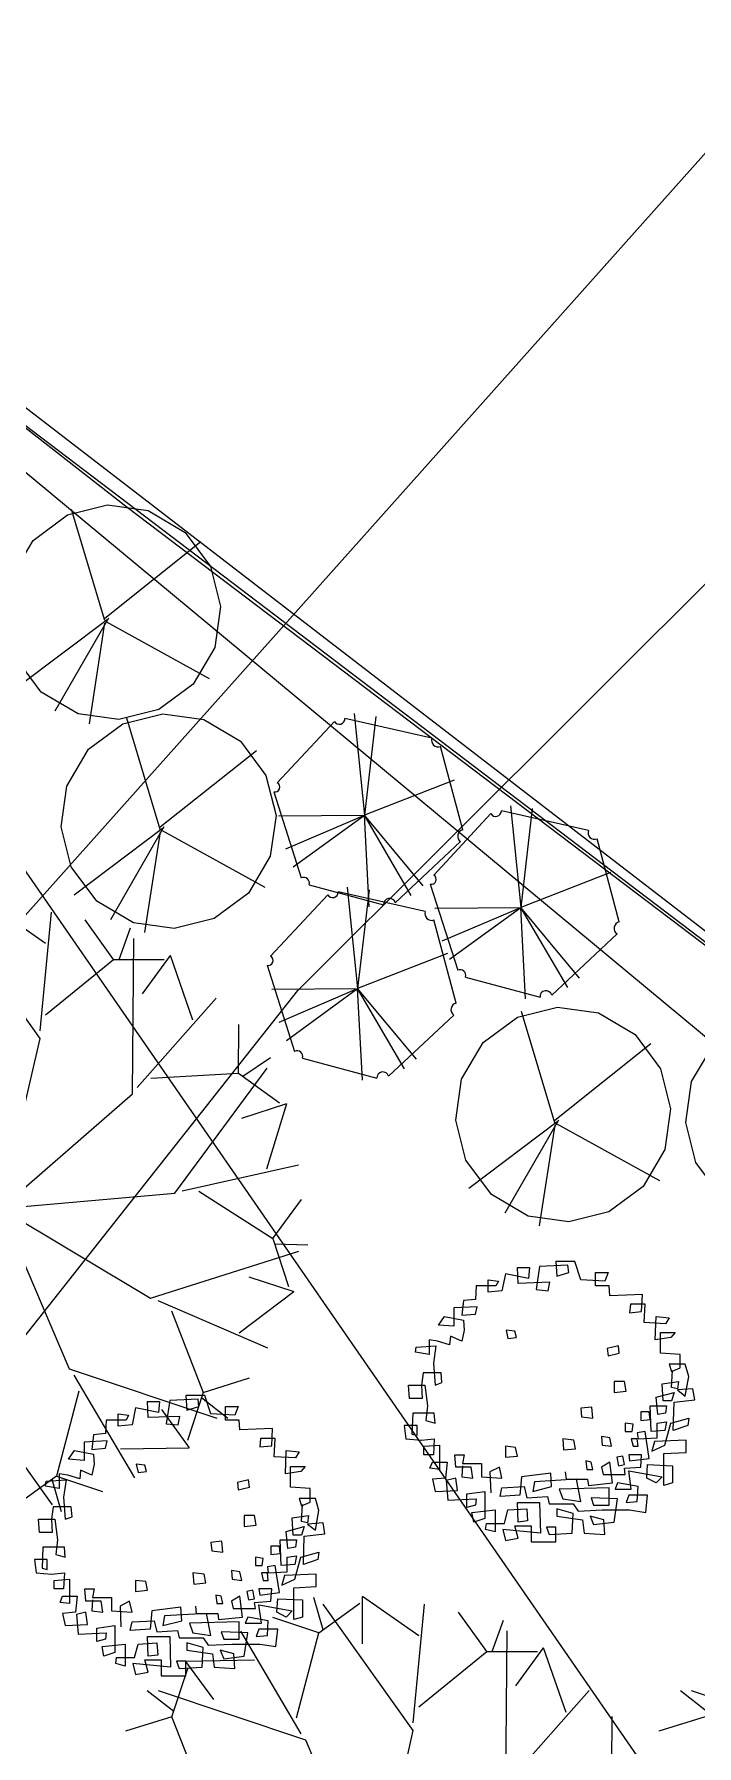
# Model space of a CAD drawing. Header units: millimetres. Extents: x 14950 to 15746, y 1103 to 1809.
# Drawn here: x 15428.98 to 15430.93, y 1488.06 to 1493.11 of the extents above; entities that cross this region are included whole.
import ezdxf
from ezdxf.xclip import XClip

# ---------------------------------------------------------------- set-up
doc = ezdxf.new("R2010")
doc.units = ezdxf.units.MM
doc.header["$LTSCALE"] = 10
doc.header["$MEASUREMENT"] = 0
doc.header["$XCLIPFRAME"] = 2
doc.layers.add('TZ-BASE', color=253, linetype='Continuous')

# ---------------------------------------------------------------- blocks, each defined once
blk = doc.blocks.new('JD-DGHCDGH7DFXH')
at = {"layer": 'TZ-BASE', "ltscale": 10}
for p, q in [((368.6344, 32.4021), (397.5454, 10.427)), ((385.3181, 19.8377), (397.5265, 10.4338))]:
    blk.add_line(p, q, dxfattribs=at)
at = {"layer": 'TZ-BASE'}
for p, q in [((385.3181, 19.8377), (391.9189, 14.6908)), ((387.1494, 8.4765, 39.1338), (396.8851, 19.3921, 39.1338)), ((388.9297, 17.0243), (424.2917, -12.3251)), ((390.1718, 15.7075), (401.8806, -1.233)), ((392.4219, 13.2633, 37), (394.7537, 15.5911, 37)), ((391.8522, 14.356), (391.7541, 14.6844)), ((391.9189, 14.6908), (400.0535, 8.5246)), ((391.8525, 14.3635), (392.1361, 14.5896)), ((391.8594, 14.3583), (391.598, 14.1618)), ((391.8631, 14.3633), (391.705, 14.0889)), ((391.8519, 14.3485), (391.8062, 14.0513)), ((391.8557, 14.3534), (392.1608, 14.1853)), ((392.016, 13.7392), (391.9178, 14.0677)), ((392.5306, 14.0583), (392.3617, 13.877)), ((392.8183, 14.0089), (392.5613, 14.067)), ((392.5882, 14.0813), (392.6187, 13.7814)), ((392.6527, 14.0731), (392.6187, 13.7814)), ((392.0162, 13.7467), (392.2998, 13.9728)), ((392.9093, 13.7385), (392.8439, 13.9839)), ((392.3515, 13.85), (392.4325, 13.5958)), ((392.884, 13.8845), (392.6187, 13.7814)), ((393.05, 13.8088), (393.0805, 13.5089)), ((393.1145, 13.8006), (393.0805, 13.5089)), ((392.3649, 13.7794), (392.6187, 13.7814)), ((392.3866, 13.6823), (392.6187, 13.7814)), ((392.4085, 13.6283), (392.6187, 13.7814)), ((392.7925, 13.5727), (392.6187, 13.7814)), ((392.7572, 13.5445), (392.6187, 13.7814)), ((392.6331, 13.5111), (392.6187, 13.7814)), ((392.9924, 13.7858), (392.8235, 13.6044)), ((393.2801, 13.7364), (393.0231, 13.7944)), ((392.0231, 13.7416), (391.7617, 13.545)), ((392.0268, 13.7465), (391.8688, 13.4721)), ((392.0157, 13.7317), (391.97, 13.4345)), ((392.0194, 13.7366), (392.3246, 13.5685)), ((392.7101, 13.5223), (392.9028, 13.7031)), ((393.3711, 13.466), (393.3057, 13.7114)), ((393.3458, 13.612), (393.0805, 13.5089)), ((392.5108, 13.5463), (392.3419, 13.3649)), ((392.4556, 13.5755), (392.6756, 13.5166)), ((392.7985, 13.4969), (392.5415, 13.5549)), ((392.5684, 13.5692), (392.5989, 13.2694)), ((392.6329, 13.561), (392.5989, 13.2694)), ((392.8133, 13.5775), (392.8943, 13.3233)), ((391.6778, 13.4024), (391.5117, 13.5183)), ((392.8267, 13.5069), (393.0805, 13.5089)), ((392.8484, 13.4098), (393.0805, 13.5089)), ((392.8703, 13.3558), (393.0805, 13.5089)), ((393.2543, 13.3002), (393.0805, 13.5089)), ((393.219, 13.272), (393.0805, 13.5089)), ((393.0949, 13.2386), (393.0805, 13.5089)), ((391.6614, 13.1219), (391.3948, 13.4953)), ((391.6614, 13.1449), (391.6949, 13.4953)), ((391.8781, 13.3555), (391.7947, 13.4723)), ((391.8945, 13.3555), (391.928, 13.4484)), ((392.8895, 13.2265), (392.824, 13.4719)), ((391.9343, 12.9582), (391.9381, 13.417)), ((393.1719, 13.2497), (393.3646, 13.4305)), ((391.6778, 13.1918), (391.8781, 13.3555)), ((391.8781, 13.3555), (392.0278, 13.3555)), ((391.964, 13.2538), (392.0462, 13.3669)), ((392.1125, 13.1755), (392.0462, 13.3669)), ((392.8642, 13.3724), (392.5989, 13.2694)), ((392.3317, 13.338), (392.4127, 13.0837)), ((392.9174, 13.303), (393.1374, 13.2441)), ((387.6315, 7.1945, 37), (392.4219, 13.2633, 37)), ((392.3451, 13.2673), (392.5989, 13.2694)), ((392.3668, 13.1702), (392.5989, 13.2694)), ((392.3887, 13.1162), (392.5989, 13.2694)), ((392.7727, 13.0606), (392.5989, 13.2694)), ((392.7373, 13.0325), (392.5989, 13.2694)), ((392.6132, 12.999), (392.5989, 13.2694)), ((391.9478, 12.9768), (392.1809, 13.2406)), ((393.181, 12.873), (393.0829, 13.2014)), ((392.247, 13.0198), (392.2481, 13.1633)), ((392.6903, 13.0102), (392.883, 13.191)), ((391.5459, 12.62), (391.6614, 13.1219)), ((393.1813, 12.8805), (393.4649, 13.1066)), ((392.2602, 13.0102), (392.3419, 13.0656)), ((392.4357, 13.0635), (392.6557, 13.0045)), ((391.9887, 13.0051), (392.247, 13.0198)), ((392.0589, 12.6653), (392.3317, 13.0342)), ((392.247, 13.0198), (392.3681, 12.9318)), ((391.5459, 12.62), (391.9343, 12.9582)), ((392.2567, 12.887), (392.3896, 12.9302)), ((392.3308, 12.7364), (392.3896, 12.9302)), ((393.1882, 12.8753), (392.9268, 12.6788)), ((393.1919, 12.8803), (393.0338, 12.6059)), ((393.1808, 12.8655), (393.135, 12.5683)), ((393.1845, 12.8704), (393.4897, 12.7023)), ((392.0808, 12.6724), (392.4244, 12.7488)), ((391.5459, 12.62), (392.0589, 12.6653)), ((392.1305, 12.6713), (392.3481, 12.5314)), ((392.3481, 12.5314), (392.4334, 12.6468)), ((391.5459, 12.62), (391.7475, 12.1461)), ((391.5459, 12.62), (391.9876, 12.3551)), ((391.9876, 12.3551), (392.4251, 12.4933)), ((392.3481, 12.5314), (392.3943, 12.389)), ((392.3531, 12.5158), (392.4518, 12.5126)), ((393.0704, 12.4453), (393.1058, 12.4453)), ((393.0729, 12.3983), (393.0704, 12.4453)), ((393.1058, 12.4453), (393.1033, 12.4127)), ((393.1361, 12.4489), (393.126, 12.3802)), ((393.2196, 12.4525), (393.1361, 12.4489)), ((393.1842, 12.4633), (393.1867, 12.42)), ((393.2398, 12.4633), (393.1842, 12.4633)), ((393.2221, 12.4308), (393.2196, 12.4525)), ((393.2576, 12.4091), (393.2398, 12.4633)), ((392.2779, 12.4182), (392.4108, 12.375)), ((392.949, 12.3911), (392.9464, 12.3513)), ((393.0071, 12.3911), (392.949, 12.3911)), ((392.9844, 12.4091), (393.0147, 12.4055)), ((392.9844, 12.373), (392.9844, 12.4091)), ((393.0147, 12.4055), (393.0071, 12.3911)), ((393.035, 12.4272), (393.0248, 12.3766)), ((393.1033, 12.4127), (393.035, 12.4272)), ((393.1665, 12.4019), (393.0729, 12.3983)), ((393.1614, 12.3766), (393.1665, 12.4019)), ((393.1867, 12.42), (393.2221, 12.4308)), ((393.3284, 12.4055), (393.2576, 12.4091)), ((393.3006, 12.4308), (393.3385, 12.4308)), ((393.3006, 12.3911), (393.3006, 12.4308)), ((393.341, 12.3911), (393.3006, 12.3911)), ((393.3385, 12.4308), (393.3284, 12.4055)), ((393.3436, 12.3621), (393.341, 12.3911)), ((392.0094, 12.348), (392.3323, 12.2079)), ((392.2493, 12.2528), (392.4108, 12.375)), ((392.911, 12.3477), (392.906, 12.3043)), ((392.9464, 12.3513), (392.911, 12.3477)), ((393.0248, 12.3766), (392.9844, 12.373)), ((393.126, 12.3802), (393.1614, 12.3766)), ((393.4397, 12.3658), (393.3436, 12.3621)), ((393.4043, 12.3368), (393.4017, 12.3115)), ((393.4473, 12.3368), (393.4043, 12.3368)), ((393.4371, 12.3151), (393.4397, 12.3658)), ((393.4447, 12.2826), (393.4473, 12.3368)), ((392.049, 12.3179), (392.1428, 12.0768)), ((392.8377, 12.2754), (392.8554, 12.3007)), ((392.8554, 12.3007), (392.911, 12.2898)), ((392.9515, 12.3296), (392.8832, 12.326)), ((392.8832, 12.326), (392.8832, 12.2718)), ((392.906, 12.3043), (392.9464, 12.3079)), ((392.911, 12.2898), (392.9135, 12.2609)), ((392.9464, 12.3079), (392.9515, 12.3296)), ((393.4017, 12.3115), (393.4371, 12.3151)), ((393.508, 12.279), (393.4447, 12.2826)), ((393.4776, 12.232), (393.4801, 12.3007)), ((393.4801, 12.3007), (393.5181, 12.2971)), ((393.5181, 12.2971), (393.508, 12.279)), ((392.8832, 12.2718), (392.8377, 12.2754)), ((392.8731, 12.2429), (392.8705, 12.2176)), ((392.906, 12.2284), (392.8731, 12.2429)), ((392.9135, 12.2609), (392.906, 12.2284)), ((393.0628, 12.2573), (393.0375, 12.2609)), ((393.0375, 12.2609), (393.0425, 12.2356)), ((393.0425, 12.2356), (393.0678, 12.2392)), ((393.0678, 12.2392), (393.0628, 12.2573)), ((393.5231, 12.2392), (393.4776, 12.232)), ((393.4928, 12.2537), (393.5358, 12.2537)), ((393.4928, 12.1923), (393.4928, 12.2537)), ((393.5358, 12.2537), (393.5231, 12.2392)), ((392.7694, 12.1959), (392.7719, 12.2103)), ((392.8098, 12.1886), (392.7694, 12.1959)), ((392.7719, 12.2103), (392.8301, 12.2139)), ((392.8351, 12.2284), (392.8098, 12.232)), ((392.8098, 12.232), (392.8098, 12.1886)), ((392.8301, 12.2139), (392.8225, 12.1633)), ((392.8705, 12.2176), (392.8351, 12.2284)), ((393.3688, 12.2139), (393.336, 12.2067)), ((393.336, 12.2067), (393.3385, 12.185)), ((393.3385, 12.185), (393.3714, 12.1923)), ((393.3714, 12.1923), (393.3688, 12.2139)), ((393.551, 12.1886), (393.4928, 12.1923)), ((393.551, 12.1489), (393.551, 12.1886)), ((391.7475, 12.1461), (392.1827, 12.0007)), ((392.7921, 12.1344), (392.7871, 12.0983)), ((392.8453, 12.1344), (392.7921, 12.1344)), ((392.8225, 12.1633), (392.8275, 12.0983)), ((392.8478, 12.1055), (392.8453, 12.1344)), ((393.5181, 12.1597), (393.5257, 12.138)), ((393.5661, 12.1597), (393.5181, 12.1597)), ((393.5257, 12.138), (393.551, 12.1489)), ((393.5257, 12.091), (393.5282, 12.1416)), ((393.5763, 12.1236), (393.5661, 12.1597)), ((391.4305, 12.1181), (391.697, 11.7447)), ((391.761, 12.1275), (391.9399, 11.8243)), ((392.1428, 12.0768), (392.2797, 12.12)), ((392.7491, 12.0983), (392.7972, 12.0983)), ((392.7517, 12.0585), (392.7491, 12.0983)), ((392.7871, 12.0983), (392.7896, 12.0585)), ((392.7972, 12.0983), (392.8048, 12.0368)), ((392.8275, 12.0983), (392.8478, 12.1055)), ((393.3866, 12.1091), (393.3562, 12.1091)), ((393.3562, 12.1091), (393.3562, 12.0766)), ((393.3916, 12.0802), (393.3866, 12.1091)), ((393.4979, 12.1019), (393.5459, 12.1091)), ((393.5004, 12.0513), (393.4979, 12.1019)), ((393.5434, 12.0874), (393.5257, 12.091)), ((393.5459, 12.1091), (393.5434, 12.0874)), ((393.5889, 12.0874), (393.5434, 12.0838)), ((393.5434, 12.0838), (393.5661, 12.0657)), ((393.5661, 12.0657), (393.5763, 12.1236)), ((393.594, 12.0549), (393.5889, 12.0874)), ((391.7753, 12.0799), (391.7095, 11.8297)), ((391.9429, 12.0312), (391.9328, 11.9806)), ((392.0112, 12.0168), (391.9429, 12.0312)), ((391.9783, 12.0493), (392.0137, 12.0493)), ((391.9808, 12.0023), (391.9783, 12.0493)), ((392.0137, 12.0493), (392.0112, 12.0168)), ((392.0441, 12.0529), (392.034, 11.9842)), ((392.1276, 12.0565), (392.0441, 12.0529)), ((392.0921, 12.0674), (392.0947, 12.024)), ((392.1478, 12.0674), (392.0921, 12.0674)), ((392.0947, 12.024), (392.1301, 12.0349)), ((392.1428, 12.0768), (392.0965, 11.9344)), ((392.1301, 12.0349), (392.1276, 12.0565)), ((392.1377, 12.0612), (392.2157, 12.0007)), ((392.1655, 12.0132), (392.1478, 12.0674)), ((392.2085, 12.0349), (392.2464, 12.0349)), ((392.2085, 11.9951), (392.2085, 12.0349)), ((392.2464, 12.0349), (392.2363, 12.0096)), ((392.7896, 12.0585), (392.7517, 12.0585)), ((392.8048, 12.0368), (392.7997, 11.9935)), ((393.2904, 12.0332), (393.2576, 12.0296)), ((393.293, 12.0007), (393.2904, 12.0332)), ((393.3562, 12.0766), (393.3916, 12.0802)), ((393.4624, 12.0368), (393.5105, 12.0368)), ((393.465, 11.9609), (393.4624, 12.0368)), ((393.4801, 12.0621), (393.5333, 12.0766)), ((393.4852, 12.0115), (393.4801, 12.0621)), ((393.5257, 12.0513), (393.5004, 12.0513)), ((393.5105, 12.0368), (393.508, 12.0151)), ((393.5333, 12.0766), (393.5257, 12.0513)), ((393.5307, 11.9645), (393.5333, 12.0477)), ((393.5333, 12.0477), (393.594, 12.0549)), ((391.8569, 11.9951), (391.8544, 11.9553)), ((391.9151, 11.9951), (391.8569, 11.9951)), ((391.8923, 12.0132), (391.9227, 12.0096)), ((391.8923, 11.977), (391.8923, 12.0132)), ((391.9328, 11.9806), (391.8923, 11.977)), ((391.9227, 12.0096), (391.9151, 11.9951)), ((392.0744, 12.0059), (391.9808, 12.0023)), ((392.0194, 12.0265), (392.1016, 11.9134)), ((392.034, 11.9842), (392.0694, 11.9806)), ((392.0694, 11.9806), (392.0744, 12.0059)), ((392.2363, 12.0096), (392.1655, 12.0132)), ((392.249, 11.9951), (392.2085, 11.9951)), ((392.2515, 11.9662), (392.249, 11.9951)), ((392.7618, 12.0151), (392.7592, 11.9537)), ((392.825, 12.0151), (392.7618, 12.0151)), ((392.7997, 11.9935), (392.8275, 11.9862)), ((392.8275, 11.9862), (392.825, 12.0151)), ((393.2576, 12.0296), (393.2601, 12.0043)), ((393.2601, 12.0043), (393.293, 12.0007)), ((393.4119, 11.9826), (393.3891, 11.9862)), ((393.3891, 11.9862), (393.3891, 11.9609)), ((393.4093, 11.9609), (393.4119, 11.9826)), ((393.4599, 12.0188), (393.4346, 12.0188)), ((393.4346, 12.0188), (393.4346, 11.9935)), ((393.4346, 11.9935), (393.4624, 11.9971)), ((393.4624, 11.9971), (393.4599, 12.0188)), ((393.4827, 11.9862), (393.5105, 11.9898)), ((393.4827, 11.9428), (393.4827, 11.9862)), ((393.508, 12.0151), (393.4852, 12.0115)), ((393.5105, 11.9898), (393.5054, 11.9645)), ((393.5054, 11.9212), (393.5231, 11.9862)), ((393.5231, 11.9862), (393.5763, 12.0007)), ((393.5763, 12.0007), (393.5737, 11.979)), ((391.8594, 11.9336), (391.7911, 11.93)), ((391.7911, 11.93), (391.7911, 11.8758)), ((391.819, 11.9517), (391.8139, 11.9083)), ((391.8544, 11.9553), (391.819, 11.9517)), ((391.8544, 11.912), (391.8594, 11.9336)), ((392.3476, 11.9698), (392.2515, 11.9662)), ((392.3122, 11.9409), (392.3097, 11.9156)), ((392.3552, 11.9409), (392.3122, 11.9409)), ((392.3451, 11.9192), (392.3476, 11.9698)), ((392.3527, 11.8867), (392.3552, 11.9409)), ((392.7365, 11.979), (392.7415, 11.9392)), ((392.7744, 11.979), (392.7365, 11.979)), ((392.7415, 11.9392), (392.7871, 11.9356)), ((392.7592, 11.9537), (392.7744, 11.9501)), ((392.7744, 11.9501), (392.7744, 11.979)), ((392.7871, 11.9356), (392.825, 11.9392)), ((392.825, 11.9392), (392.8225, 11.8922)), ((393.2373, 11.9356), (393.2044, 11.9392)), ((393.2044, 11.9392), (393.207, 11.9067)), ((393.2424, 11.9103), (393.2373, 11.9356)), ((393.3436, 11.9428), (393.3183, 11.9465)), ((393.3183, 11.9465), (393.3208, 11.9212)), ((393.3486, 11.9175), (393.3436, 11.9428)), ((393.3891, 11.9609), (393.4093, 11.9609)), ((393.4245, 11.9392), (393.4068, 11.9392)), ((393.4068, 11.9392), (393.4119, 11.9175)), ((393.4473, 11.9609), (393.4245, 11.9573)), ((393.4245, 11.9573), (393.427, 11.9392)), ((393.427, 11.9175), (393.4245, 11.9392)), ((393.427, 11.9392), (393.4827, 11.9428)), ((393.4599, 11.8814), (393.4473, 11.9609)), ((393.5054, 11.9645), (393.465, 11.9609)), ((393.4751, 11.932), (393.4675, 11.9031)), ((393.5687, 11.9356), (393.4751, 11.932)), ((393.5737, 11.979), (393.5307, 11.9645)), ((393.5687, 11.8995), (393.5687, 11.9356)), ((391.7456, 11.8794), (391.7633, 11.9047)), ((391.7911, 11.8758), (391.7456, 11.8794)), ((391.7633, 11.9047), (391.819, 11.8939)), ((391.8139, 11.9083), (391.8544, 11.912)), ((391.819, 11.8939), (391.8215, 11.865)), ((391.8991, 11.9095), (392.1016, 11.9134)), ((392.3097, 11.9156), (392.3451, 11.9192)), ((392.4159, 11.883), (392.3527, 11.8867)), ((392.3856, 11.836), (392.3881, 11.9047)), ((392.3881, 11.9047), (392.426, 11.9011)), ((392.426, 11.9011), (392.4159, 11.883)), ((392.7947, 11.9175), (392.8402, 11.9212)), ((392.7947, 11.8922), (392.7947, 11.9175)), ((392.8225, 11.8922), (392.7947, 11.8922)), ((392.8402, 11.9212), (392.8402, 11.8489)), ((392.8857, 11.8922), (392.9135, 11.8922)), ((392.8883, 11.8561), (392.8857, 11.8922)), ((392.9135, 11.8922), (392.9085, 11.8669)), ((393.0653, 11.9139), (393.035, 11.9175)), ((393.035, 11.9175), (393.035, 11.885)), ((393.035, 11.885), (393.0704, 11.8886)), ((393.0704, 11.8886), (393.0653, 11.9139)), ((393.207, 11.9067), (393.2424, 11.9103)), ((393.3208, 11.9212), (393.3486, 11.9175)), ((393.3815, 11.8886), (393.3638, 11.885)), ((393.3638, 11.885), (393.3688, 11.8597)), ((393.3866, 11.8633), (393.3815, 11.8886)), ((393.3992, 11.8922), (393.4017, 11.8742)), ((393.4371, 11.8922), (393.3992, 11.8922)), ((393.4017, 11.8742), (393.4599, 11.8814)), ((393.4119, 11.9175), (393.427, 11.9175)), ((393.4346, 11.8561), (393.4371, 11.8922)), ((393.4675, 11.9031), (393.5054, 11.9212)), ((393.5029, 11.8959), (393.5687, 11.8995)), ((393.5029, 11.8019), (393.5029, 11.8959)), ((391.7095, 11.8297), (391.5884, 11.7417)), ((391.7095, 11.8297), (391.8456, 11.7842)), ((391.7431, 11.8324), (391.7178, 11.836)), ((391.7178, 11.836), (391.7178, 11.7927)), ((391.7785, 11.8216), (391.7431, 11.8324)), ((391.781, 11.8469), (391.7785, 11.8216)), ((391.8139, 11.8324), (391.781, 11.8469)), ((391.8215, 11.865), (391.8139, 11.8324)), ((391.9707, 11.8614), (391.9454, 11.865)), ((391.9454, 11.865), (391.9505, 11.8397)), ((391.9505, 11.8397), (391.9758, 11.8433)), ((391.9758, 11.8433), (391.9707, 11.8614)), ((392.4311, 11.8433), (392.3856, 11.836)), ((392.4007, 11.8577), (392.4437, 11.8577)), ((392.4007, 11.7963), (392.4007, 11.8577)), ((392.4437, 11.8577), (392.4311, 11.8433)), ((392.8124, 11.8525), (392.82, 11.8706)), ((392.8402, 11.8489), (392.8124, 11.8525)), ((392.82, 11.8706), (392.863, 11.8706)), ((392.863, 11.8706), (392.8579, 11.8236)), ((392.9338, 11.8561), (392.8883, 11.8561)), ((392.9085, 11.8597), (392.906, 11.8272)), ((392.9085, 11.8669), (392.9641, 11.8669)), ((392.9388, 11.8236), (392.9338, 11.8561)), ((392.9641, 11.8669), (392.9641, 11.8272)), ((393.0173, 11.8561), (392.9894, 11.8416)), ((392.9894, 11.8416), (392.992, 11.7802)), ((393.0248, 11.8236), (393.0173, 11.8561)), ((393.169, 11.838), (393.083, 11.8272)), ((393.1716, 11.7983), (393.169, 11.838)), ((393.212, 11.8416), (393.2146, 11.82)), ((393.2879, 11.8706), (393.2727, 11.8742)), ((393.2727, 11.8742), (393.2753, 11.8489)), ((393.2753, 11.8489), (393.293, 11.8489)), ((393.293, 11.8489), (393.2879, 11.8706)), ((393.3436, 11.8706), (393.3183, 11.8561)), ((393.3183, 11.8561), (393.3233, 11.8344)), ((393.3233, 11.8344), (393.3891, 11.8344)), ((393.3511, 11.8091), (393.3436, 11.8706)), ((393.3688, 11.8597), (393.3866, 11.8633)), ((393.3866, 11.8525), (393.4346, 11.8561)), ((393.3891, 11.8344), (393.3866, 11.8525)), ((393.3992, 11.8453), (393.4979, 11.8272)), ((393.4068, 11.791), (393.3992, 11.8453)), ((393.4523, 11.8236), (393.4549, 11.8633)), ((393.4549, 11.8633), (393.5282, 11.8597)), ((393.5282, 11.8597), (393.5282, 11.8091)), ((391.6773, 11.7999), (391.6798, 11.8144)), ((391.7178, 11.7927), (391.6773, 11.7999)), ((391.6798, 11.8144), (391.738, 11.818)), ((391.6963, 11.8201), (391.7237, 11.7253)), ((391.738, 11.818), (391.7304, 11.7674)), ((392.2768, 11.818), (392.2439, 11.8107)), ((392.2439, 11.8107), (392.2464, 11.7891)), ((392.2464, 11.7891), (392.2793, 11.7963)), ((392.2793, 11.7963), (392.2768, 11.818)), ((392.4589, 11.7927), (392.4007, 11.7963)), ((392.4589, 11.7529), (392.4589, 11.7927)), ((392.8579, 11.8236), (392.82, 11.82)), ((392.82, 11.82), (392.8275, 11.7838)), ((392.8275, 11.7838), (392.8933, 11.7874)), ((392.8883, 11.8236), (392.8604, 11.8163)), ((392.8604, 11.8163), (392.8655, 11.7585)), ((392.8933, 11.7874), (392.8883, 11.8236)), ((392.906, 11.8272), (392.9388, 11.8236)), ((392.9211, 11.7766), (392.9743, 11.7838)), ((392.9641, 11.8272), (393.0248, 11.8236)), ((392.9743, 11.7838), (392.9743, 11.7043)), ((393.0198, 11.7693), (393.0248, 11.7946)), ((393.0248, 11.7946), (393.0906, 11.7983)), ((393.083, 11.8272), (393.078, 11.773)), ((393.0906, 11.7983), (393.0982, 11.7657)), ((393.121, 11.8127), (393.1159, 11.7838)), ((393.1159, 11.7838), (393.1716, 11.7983)), ((393.2449, 11.82), (393.121, 11.8127)), ((393.341, 11.7946), (393.1943, 11.791)), ((393.1943, 11.791), (393.2044, 11.7621)), ((393.2146, 11.82), (393.2778, 11.82)), ((393.2576, 11.7549), (393.2449, 11.82)), ((393.2778, 11.82), (393.2803, 11.8019)), ((393.2803, 11.8019), (393.3511, 11.8091)), ((393.341, 11.744), (393.341, 11.7946)), ((393.3663, 11.8091), (393.3587, 11.791)), ((393.3587, 11.791), (393.4068, 11.791)), ((393.427, 11.7983), (393.3663, 11.8091)), ((393.4245, 11.7549), (393.427, 11.7983)), ((393.4801, 11.8091), (393.4523, 11.8236)), ((393.4979, 11.8272), (393.4801, 11.8091)), ((393.5282, 11.8091), (393.5029, 11.8019)), ((391.7001, 11.7385), (391.695, 11.7023)), ((391.7532, 11.7385), (391.7001, 11.7385)), ((391.7304, 11.7674), (391.7355, 11.7023)), ((391.7557, 11.7095), (391.7532, 11.7385)), ((392.426, 11.7638), (392.4336, 11.7421)), ((392.4741, 11.7638), (392.426, 11.7638)), ((392.4336, 11.7421), (392.4589, 11.7529)), ((392.4336, 11.6951), (392.4362, 11.7457)), ((392.4842, 11.7276), (392.4741, 11.7638)), ((392.4741, 11.6698), (392.4842, 11.7276)), ((392.8655, 11.7585), (392.949, 11.7621)), ((392.9211, 11.7368), (392.9211, 11.7766)), ((392.9464, 11.744), (392.9211, 11.7368)), ((392.9363, 11.7224), (393.0046, 11.7296)), ((392.949, 11.7621), (392.9464, 11.744)), ((393.0046, 11.7296), (393.0046, 11.6645)), ((393.078, 11.773), (393.0198, 11.7693)), ((393.0324, 11.6898), (393.0425, 11.7296)), ((393.0425, 11.7296), (393.0982, 11.7332)), ((393.0704, 11.7513), (393.1361, 11.7513)), ((393.0729, 11.6934), (393.0704, 11.7513)), ((393.0982, 11.7657), (393.1589, 11.7693)), ((393.0982, 11.7332), (393.1007, 11.6971)), ((393.1361, 11.7513), (393.1387, 11.6609)), ((393.1589, 11.7693), (393.164, 11.7477)), ((393.164, 11.7477), (393.2348, 11.7477)), ((393.1867, 11.7332), (393.1867, 11.7115)), ((393.2348, 11.7187), (393.1867, 11.7332)), ((393.2044, 11.7621), (393.2576, 11.7549)), ((393.2348, 11.7477), (393.25, 11.726)), ((393.25, 11.726), (393.3208, 11.7296)), ((393.2879, 11.7657), (393.2955, 11.744)), ((393.3663, 11.7621), (393.2879, 11.7657)), ((393.2955, 11.744), (393.341, 11.744)), ((393.3208, 11.7296), (393.4017, 11.7296)), ((393.3562, 11.6934), (393.3663, 11.7621)), ((393.3992, 11.773), (393.3916, 11.7513)), ((393.3916, 11.7513), (393.4245, 11.7549)), ((393.4549, 11.773), (393.3992, 11.773)), ((393.4017, 11.7296), (393.4498, 11.7224)), ((393.4498, 11.7224), (393.4549, 11.773)), ((391.6571, 11.7023), (391.7051, 11.7023)), ((391.6596, 11.6625), (391.6571, 11.7023)), ((391.695, 11.7023), (391.6975, 11.6625)), ((391.7051, 11.7023), (391.7127, 11.6409)), ((391.7355, 11.7023), (391.7557, 11.7095)), ((392.2945, 11.7132), (392.2641, 11.7132)), ((392.2641, 11.7132), (392.2641, 11.6806)), ((392.2641, 11.6806), (392.2996, 11.6842)), ((392.2996, 11.6842), (392.2945, 11.7132)), ((392.3881, 11.6662), (392.4412, 11.6806)), ((392.4058, 11.7059), (392.4539, 11.7132)), ((392.4083, 11.6553), (392.4058, 11.7059)), ((392.4513, 11.6915), (392.4336, 11.6951)), ((392.4412, 11.6806), (392.4336, 11.6553)), ((392.4539, 11.7132), (392.4513, 11.6915)), ((392.4969, 11.6915), (392.4513, 11.6879)), ((392.4513, 11.6879), (392.4741, 11.6698)), ((392.5019, 11.6589), (392.4969, 11.6915)), ((392.9414, 11.6934), (392.9363, 11.7224)), ((392.9743, 11.7043), (392.9414, 11.6934)), ((392.9768, 11.6718), (392.9793, 11.6898)), ((392.9793, 11.6898), (393.0324, 11.6898)), ((393.0628, 11.6826), (393.1108, 11.6826)), ((393.0729, 11.6465), (393.0628, 11.6826)), ((393.1007, 11.6971), (393.0729, 11.6934)), ((393.1108, 11.6826), (393.1108, 11.6356)), ((393.1564, 11.679), (393.164, 11.6573)), ((393.1842, 11.679), (393.1564, 11.679)), ((393.1842, 11.6356), (393.1842, 11.679)), ((393.1867, 11.7115), (393.2626, 11.7007)), ((393.2323, 11.6609), (393.2348, 11.7187)), ((393.2626, 11.7007), (393.2677, 11.6609)), ((393.2854, 11.7115), (393.2955, 11.6862)), ((393.3258, 11.7007), (393.2854, 11.7115)), ((393.2955, 11.6862), (393.3562, 11.6934)), ((393.3284, 11.6573), (393.3258, 11.7007)), ((391.6975, 11.6625), (391.6596, 11.6625)), ((391.7127, 11.6409), (391.7077, 11.5975)), ((392.1984, 11.6372), (392.1655, 11.6336)), ((392.1655, 11.6336), (392.168, 11.6083)), ((392.2009, 11.6047), (392.1984, 11.6372)), ((392.3704, 11.6409), (392.4184, 11.6409)), ((392.3729, 11.565), (392.3704, 11.6409)), ((392.3932, 11.6156), (392.3881, 11.6662)), ((392.4336, 11.6553), (392.4083, 11.6553)), ((392.4184, 11.6409), (392.4159, 11.6192)), ((392.4387, 11.5686), (392.4412, 11.6517)), ((392.4412, 11.6517), (392.5019, 11.6589)), ((393.0046, 11.6645), (392.9768, 11.6718)), ((393.0274, 11.6718), (393.035, 11.6392)), ((393.1387, 11.6609), (393.0274, 11.6718)), ((393.035, 11.6392), (393.0729, 11.6465)), ((393.1108, 11.6356), (393.1842, 11.6356)), ((393.164, 11.6573), (393.2323, 11.6609)), ((393.2677, 11.6609), (393.3284, 11.6573)), ((391.6444, 11.583), (391.6495, 11.5433)), ((391.6824, 11.583), (391.6444, 11.583)), ((391.6697, 11.6192), (391.6672, 11.5577)), ((391.733, 11.6192), (391.6697, 11.6192)), ((391.6824, 11.5541), (391.6824, 11.583)), ((391.7077, 11.5975), (391.7355, 11.5903)), ((391.7355, 11.5903), (391.733, 11.6192)), ((392.168, 11.6083), (392.2009, 11.6047)), ((392.3198, 11.5866), (392.297, 11.5903)), ((392.297, 11.5903), (392.297, 11.565)), ((392.3173, 11.565), (392.3198, 11.5866)), ((392.3679, 11.6228), (392.3426, 11.6228)), ((392.3426, 11.6228), (392.3426, 11.5975)), ((392.3426, 11.5975), (392.3704, 11.6011)), ((392.3704, 11.6011), (392.3679, 11.6228)), ((392.3906, 11.5903), (392.4184, 11.5939)), ((392.3906, 11.5469), (392.3906, 11.5903)), ((392.4159, 11.6192), (392.3932, 11.6156)), ((392.4184, 11.5939), (392.4134, 11.5686)), ((392.4134, 11.5252), (392.4311, 11.5903)), ((392.4311, 11.5903), (392.4842, 11.6047)), ((392.4817, 11.583), (392.4387, 11.5686)), ((392.4842, 11.6047), (392.4817, 11.583)), ((391.6495, 11.5433), (391.695, 11.5397)), ((391.6672, 11.5577), (391.6824, 11.5541)), ((391.695, 11.5397), (391.733, 11.5433)), ((391.7026, 11.5216), (391.7481, 11.5252)), ((391.733, 11.5433), (391.7304, 11.4963)), ((391.7481, 11.5252), (391.7481, 11.4529)), ((392.1453, 11.5397), (392.1124, 11.5433)), ((392.1124, 11.5433), (392.1149, 11.5107)), ((392.1503, 11.5144), (392.1453, 11.5397)), ((392.2515, 11.5469), (392.2262, 11.5505)), ((392.2262, 11.5505), (392.2287, 11.5252)), ((392.2287, 11.5252), (392.2566, 11.5216)), ((392.2566, 11.5216), (392.2515, 11.5469)), ((392.297, 11.565), (392.3173, 11.565)), ((392.3324, 11.5433), (392.3147, 11.5433)), ((392.3147, 11.5433), (392.3198, 11.5216)), ((392.3552, 11.565), (392.3324, 11.5613)), ((392.3324, 11.5613), (392.335, 11.5433)), ((392.335, 11.5216), (392.3324, 11.5433)), ((392.335, 11.5433), (392.3906, 11.5469)), ((392.3679, 11.4854), (392.3552, 11.565)), ((392.4134, 11.5686), (392.3729, 11.565)), ((392.383, 11.536), (392.3754, 11.5071)), ((392.3754, 11.5071), (392.4134, 11.5252)), ((392.4766, 11.5397), (392.383, 11.536)), ((392.4766, 11.5035), (392.4766, 11.5397)), ((391.7026, 11.4963), (391.7026, 11.5216)), ((391.7304, 11.4963), (391.7026, 11.4963)), ((391.7203, 11.4565), (391.7279, 11.4746)), ((391.7279, 11.4746), (391.7709, 11.4746)), ((391.7709, 11.4746), (391.7658, 11.4276)), ((391.7937, 11.4963), (391.8215, 11.4963)), ((391.7962, 11.4601), (391.7937, 11.4963)), ((391.8215, 11.4963), (391.8164, 11.471)), ((391.9733, 11.518), (391.9429, 11.5216)), ((391.9429, 11.5216), (391.9429, 11.489)), ((391.9429, 11.489), (391.9783, 11.4927)), ((391.9783, 11.4927), (391.9733, 11.518)), ((392.1149, 11.5107), (392.1503, 11.5144)), ((392.1959, 11.4746), (392.1807, 11.4782)), ((392.1807, 11.4782), (392.1832, 11.4529)), ((392.2009, 11.4529), (392.1959, 11.4746)), ((392.2515, 11.4746), (392.2262, 11.4601)), ((392.2591, 11.4131), (392.2515, 11.4746)), ((392.2894, 11.4927), (392.2717, 11.489)), ((392.2717, 11.489), (392.2768, 11.4637)), ((392.2945, 11.4674), (392.2894, 11.4927)), ((392.3071, 11.4963), (392.3097, 11.4782)), ((392.3451, 11.4963), (392.3071, 11.4963)), ((392.3097, 11.4782), (392.3679, 11.4854)), ((392.3198, 11.5216), (392.335, 11.5216)), ((392.3426, 11.4601), (392.3451, 11.4963)), ((392.4109, 11.4999), (392.4766, 11.5035)), ((392.4109, 11.4059), (392.4109, 11.4999)), ((392.6135, 11.3343), (392.6135, 11.4741)), ((392.7796, 11.3582), (392.6135, 11.4741)), ((391.7481, 11.4529), (391.7203, 11.4565)), ((391.7658, 11.4276), (391.7279, 11.424)), ((391.7279, 11.424), (391.7355, 11.3878)), ((391.7962, 11.4276), (391.7684, 11.4204)), ((391.8417, 11.4601), (391.7962, 11.4601)), ((391.8013, 11.3915), (391.7962, 11.4276)), ((391.8164, 11.4637), (391.8139, 11.4312)), ((391.8139, 11.4312), (391.8468, 11.4276)), ((391.8164, 11.471), (391.8721, 11.471)), ((391.8468, 11.4276), (391.8417, 11.4601)), ((391.8721, 11.471), (391.8721, 11.4312)), ((391.8721, 11.4312), (391.9328, 11.4276)), ((391.9252, 11.4601), (391.8974, 11.4457)), ((391.8974, 11.4457), (391.8999, 11.3842)), ((391.9328, 11.4276), (391.9252, 11.4601)), ((391.991, 11.4312), (391.9859, 11.377)), ((392.077, 11.4421), (391.991, 11.4312)), ((392.1529, 11.424), (392.0289, 11.4168)), ((392.0795, 11.4023), (392.077, 11.4421)), ((392.12, 11.4457), (392.1225, 11.424)), ((392.1225, 11.424), (392.1857, 11.424)), ((392.1655, 11.3589), (392.1529, 11.424)), ((392.1832, 11.4529), (392.2009, 11.4529)), ((392.1857, 11.424), (392.1883, 11.4059)), ((392.2262, 11.4601), (392.2313, 11.4384)), ((392.2313, 11.4384), (392.297, 11.4384)), ((392.2768, 11.4637), (392.2945, 11.4674)), ((392.2945, 11.4565), (392.3426, 11.4601)), ((392.297, 11.4384), (392.2945, 11.4565)), ((392.3071, 11.4493), (392.4058, 11.4312)), ((392.3147, 11.3951), (392.3071, 11.4493)), ((392.3603, 11.4276), (392.3628, 11.4674)), ((392.3881, 11.4131), (392.3603, 11.4276)), ((392.3628, 11.4674), (392.4362, 11.4637)), ((392.4058, 11.4312), (392.3881, 11.4131)), ((392.4362, 11.4637), (392.4362, 11.4131)), ((392.4974, 11.3757), (392.4699, 11.4705)), ((392.4841, 11.3661), (392.6052, 11.4541)), ((392.7632, 11.0777), (392.4966, 11.4511)), ((392.7632, 11.1007), (392.7967, 11.4511)), ((392.9799, 11.3113), (392.8965, 11.4281)), ((391.7355, 11.3878), (391.8013, 11.3915)), ((391.7684, 11.4204), (391.7734, 11.3625)), ((391.8291, 11.3806), (391.8822, 11.3878)), ((391.8291, 11.3409), (391.8291, 11.3806)), ((391.8822, 11.3878), (391.8822, 11.3083)), ((391.9277, 11.3734), (391.9328, 11.3987)), ((391.9859, 11.377), (391.9277, 11.3734)), ((391.9328, 11.3987), (391.9986, 11.4023)), ((391.9986, 11.4023), (392.0061, 11.3698)), ((392.0061, 11.3698), (392.0669, 11.3734)), ((392.0289, 11.4168), (392.0238, 11.3878)), ((392.0238, 11.3878), (392.0795, 11.4023)), ((392.0669, 11.3734), (392.0719, 11.3517)), ((392.249, 11.3987), (392.1023, 11.3951)), ((392.1023, 11.3951), (392.1124, 11.3662)), ((392.1883, 11.4059), (392.2591, 11.4131)), ((392.249, 11.3481), (392.249, 11.3987)), ((392.2743, 11.4131), (392.2667, 11.3951)), ((392.2667, 11.3951), (392.3147, 11.3951)), ((392.335, 11.4023), (392.2743, 11.4131)), ((392.3071, 11.377), (392.2996, 11.3553)), ((392.3628, 11.377), (392.3071, 11.377)), ((392.3324, 11.3589), (392.335, 11.4023)), ((392.4841, 11.3661), (392.348, 11.4116)), ((392.3577, 11.3264), (392.3628, 11.377)), ((392.4362, 11.4131), (392.4109, 11.4059)), ((392.9963, 11.3113), (393.0298, 11.4042)), ((391.7734, 11.3625), (391.8569, 11.3662)), ((391.8544, 11.3481), (391.8291, 11.3409)), ((391.8443, 11.3264), (391.9126, 11.3336)), ((391.8493, 11.2975), (391.8443, 11.3264)), ((391.8569, 11.3662), (391.8544, 11.3481)), ((391.9126, 11.3336), (391.9126, 11.2686)), ((391.9404, 11.2939), (391.9505, 11.3336)), ((391.9505, 11.3336), (392.0061, 11.3372)), ((391.9783, 11.3553), (392.0441, 11.3553)), ((391.9808, 11.2975), (391.9783, 11.3553)), ((392.0061, 11.3372), (392.0087, 11.3011)), ((392.0441, 11.3553), (392.0466, 11.2649)), ((392.0719, 11.3517), (392.1427, 11.3517)), ((392.0947, 11.3372), (392.0947, 11.3155)), ((392.1427, 11.3228), (392.0947, 11.3372)), ((392.1124, 11.3662), (392.1655, 11.3589)), ((392.1402, 11.2649), (392.1427, 11.3228)), ((392.1427, 11.3517), (392.1579, 11.33)), ((392.1579, 11.33), (392.2287, 11.3336)), ((392.1959, 11.3698), (392.2034, 11.3481)), ((392.2743, 11.3662), (392.1959, 11.3698)), ((392.2034, 11.3481), (392.249, 11.3481)), ((392.2287, 11.3336), (392.3097, 11.3336)), ((392.4326, 11.0683), (392.2537, 11.3715)), ((392.2641, 11.2975), (392.2743, 11.3662)), ((392.2996, 11.3553), (392.3324, 11.3589)), ((392.3097, 11.3336), (392.3577, 11.3264)), ((392.4183, 11.1159), (392.4841, 11.3661)), ((393.0361, 10.914), (393.0399, 11.3728)), ((393.0658, 11.2096), (393.148, 11.3226)), ((393.2143, 11.1313), (393.148, 11.3226)), ((391.8822, 11.3083), (391.8493, 11.2975)), ((391.8847, 11.2758), (391.8873, 11.2939)), ((391.9126, 11.2686), (391.8847, 11.2758)), ((391.8873, 11.2939), (391.9404, 11.2939)), ((391.9353, 11.2758), (391.9429, 11.2433)), ((392.0466, 11.2649), (391.9353, 11.2758)), ((391.9707, 11.2866), (392.0188, 11.2866)), ((391.9808, 11.2505), (391.9707, 11.2866)), ((392.0087, 11.3011), (391.9808, 11.2975)), ((392.0188, 11.2866), (392.0188, 11.2396)), ((392.0643, 11.283), (392.0719, 11.2613)), ((392.0921, 11.283), (392.0643, 11.283)), ((392.2945, 11.2863), (392.092, 11.2824)), ((392.1742, 11.1693), (392.092, 11.2824)), ((392.0921, 11.2396), (392.0921, 11.283)), ((392.0947, 11.3155), (392.1706, 11.3047)), ((392.1706, 11.3047), (392.1756, 11.2649)), ((392.1933, 11.3155), (392.2034, 11.2902)), ((392.2338, 11.3047), (392.1933, 11.3155)), ((392.2034, 11.2902), (392.2641, 11.2975)), ((392.2363, 11.2613), (392.2338, 11.3047)), ((392.7796, 11.1476), (392.9799, 11.3113)), ((392.9799, 11.3113), (393.1296, 11.3113)), ((391.9429, 11.2433), (391.9808, 11.2505)), ((392.0188, 11.2396), (392.0921, 11.2396)), ((392.0508, 11.119), (392.0971, 11.2614)), ((392.0719, 11.2613), (392.1402, 11.2649)), ((392.1756, 11.2649), (392.2363, 11.2613)), ((392.0559, 11.1346), (391.9779, 11.1951)), ((392.4461, 11.0497), (392.0109, 11.1951)), ((393.0496, 10.9326), (393.2827, 11.1964)), ((393.6299, 11.1346), (393.5519, 11.1951)), ((394.0201, 11.0497), (393.5849, 11.1951)), ((392.0508, 11.119), (391.914, 11.0758)), ((392.1446, 10.8779), (392.0508, 11.119)), ((392.6477, 10.5758), (392.7632, 11.0777)), ((393.3488, 10.9756), (393.3499, 11.1191)), ((393.6248, 11.119), (393.488, 11.0758)), ((392.6477, 10.5758), (392.4461, 11.0497))]:
    blk.add_line(p, q, dxfattribs=at)
for centre in [(391.8771, 14.3805), (392.0408, 13.7637), (393.2059, 12.8975), (393.8851, 12.8906)]:
    blk.add_ellipse(centre, major_axis=(0.2123, 0.2361), ratio=1, dxfattribs=at)
for centre, major_axis, start_param, end_param in [((392.5449, 14.0663), (0.011, 0.0122), 2.810229, 5.484201), ((392.8368, 14.0023), (0.0132, 0.0146), 1.957942, 4.240579), ((392.3547, 13.8642), (0.0097, 0.0108), 3.65516, 6.510752), ((393.0067, 13.7938), (0.011, 0.0122), 2.810229, 5.484201), ((392.9137, 13.7194), (0.0131, 0.0146), 0.959749, 3.282607), ((393.2986, 13.7298), (0.0132, 0.0146), 1.957942, 4.240579), ((392.4399, 13.581), (-0.0123, 0.0111), 3.537946, 5.9104), ((392.8165, 13.5917), (0.0097, 0.0108), 3.65516, 6.510752), ((392.5251, 13.5542), (0.011, 0.0122), 2.810229, 5.484201), ((392.6931, 13.5177), (0.0118, 0.0131), 5.707203, 8.650472), ((392.817, 13.4902), (0.0132, 0.0146), 1.957942, 4.240579), ((393.3756, 13.4469), (0.0131, 0.0146), 0.959749, 3.282607), ((392.3348, 13.3522), (0.0097, 0.0108), 3.65516, 6.510752), ((392.9017, 13.3085), (-0.0123, 0.0111), 3.537946, 5.9104), ((393.1549, 13.2452), (0.0118, 0.0131), 5.707203, 8.650472), ((392.8939, 13.2073), (0.0131, 0.0146), 0.959749, 3.282607), ((392.4201, 13.0689), (-0.0123, 0.0111), 3.537946, 5.9104), ((392.6733, 13.0056), (0.0118, 0.0131), 5.707203, 8.650472)]:
    blk.add_ellipse(centre, major_axis=major_axis, ratio=1, start_param=start_param, end_param=end_param, dxfattribs=at)

msp = doc.modelspace()

# ---------------------------------------------------------------- block references
at = {"layer": 'TZ-BASE'}
ref = msp.add_blockref('JD-DGHCDGH7DFXH', (15037.333, 1477.0248), dxfattribs=at)
XClip(ref).set_block_clipping_path([(-0.066111234, 74.999970863), (699.933616811, 75.6206052864), (700.0658361092, -74.3793364424), (0.0661112341, -74.999970863)])

doc.saveas('drawing.dxf')
